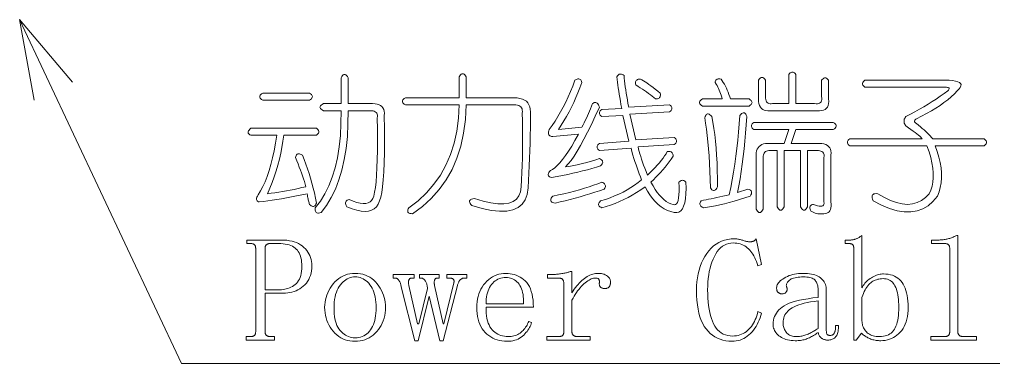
# Model space of a CAD drawing. Extents: x 1 to 297, y 1 to 210.
# Drawn here: x 249.1 to 272.9, y 124.94 to 133.34 of the extents above; entities that cross this region are included whole.
import ezdxf

# ---------------------------------------------------------------- set-up
doc = ezdxf.new("R2010")
doc.units = 0

msp = doc.modelspace()

# ---------------------------------------------------------------- linework, layer by layer
at = {"color": 7, "lineweight": 13}
for points in [[(249.096, 133.339), (253.052, 124.942), (292.952, 124.942)], [(250.388, 131.812), (249.096, 133.339), (249.451, 131.371)]]:
    msp.add_lwpolyline(points, dxfattribs=at)
for points in [[(256.952, 131.913), (256.97, 131.944), (256.987, 131.968), (257.004, 131.985), (257.021, 131.995), (257.038, 131.999), (257.055, 131.995), (257.072, 131.985), (257.09, 131.968), (257.107, 131.944), (257.124, 131.913), (257.124, 131.285), (257.724, 131.285), (257.783, 131.282), (257.836, 131.273), (257.882, 131.259), (257.92, 131.239), (257.952, 131.213), (257.978, 131.182), (257.996, 131.145), (258.007, 131.102), (258.012, 131.053), (258.01, 130.999), (258.014, 130.669), (258.014, 130.367), (258.011, 130.091), (258.005, 129.842), (257.995, 129.62), (257.982, 129.425), (257.966, 129.257), (257.946, 129.115), (257.922, 129.001), (257.895, 128.913), (257.862, 128.835), (257.818, 128.77), (257.763, 128.72), (257.699, 128.685), (257.624, 128.663), (257.539, 128.656), (257.443, 128.663), (257.338, 128.685), (257.222, 128.72), (257.095, 128.77), (257.08, 128.798), (257.07, 128.823), (257.064, 128.846), (257.063, 128.866), (257.067, 128.885), (257.075, 128.901), (257.087, 128.914), (257.104, 128.926), (257.126, 128.935), (257.152, 128.942), (257.251, 128.901), (257.341, 128.872), (257.422, 128.853), (257.495, 128.846), (257.56, 128.849), (257.615, 128.863), (257.662, 128.888), (257.701, 128.923), (257.731, 128.97), (257.752, 129.027), (257.774, 129.124), (257.792, 129.241), (257.808, 129.38), (257.821, 129.539), (257.831, 129.72), (257.838, 129.922), (257.842, 130.145), (257.844, 130.39), (257.842, 130.655), (257.838, 130.942), (257.842, 130.974), (257.84, 131.003), (257.835, 131.029), (257.824, 131.051), (257.81, 131.07), (257.79, 131.086), (257.766, 131.098), (257.738, 131.106), (257.704, 131.111), (257.667, 131.113), (257.124, 131.113), (257.122, 130.79), (257.107, 130.483), (257.077, 130.193), (257.032, 129.92), (256.974, 129.663), (256.901, 129.423), (256.814, 129.199), (256.712, 128.992), (256.597, 128.801), (256.467, 128.627), (256.434, 128.618), (256.406, 128.614), (256.382, 128.614), (256.362, 128.618), (256.345, 128.627), (256.333, 128.641), (256.325, 128.659), (256.32, 128.682), (256.32, 128.71), (256.324, 128.742), (256.448, 128.904), (256.559, 129.083), (256.656, 129.279), (256.74, 129.491), (256.81, 129.72), (256.866, 129.966), (256.908, 130.228), (256.936, 130.506), (256.951, 130.801), (256.952, 131.113), (256.524, 131.113), (256.493, 131.13), (256.469, 131.147), (256.452, 131.165), (256.442, 131.182), (256.438, 131.199), (256.442, 131.216), (256.452, 131.233), (256.469, 131.25), (256.493, 131.267), (256.524, 131.285), (256.952, 131.285)], [(260.01, 131.942), (260.01, 131.427), (261.181, 131.427), (261.257, 131.424), (261.325, 131.414), (261.385, 131.397), (261.437, 131.373), (261.481, 131.342), (261.517, 131.304), (261.545, 131.259), (261.565, 131.208), (261.577, 131.15), (261.581, 131.085), (261.58, 130.891), (261.579, 130.699), (261.576, 130.509), (261.572, 130.321), (261.567, 130.135), (261.56, 129.95), (261.553, 129.767), (261.544, 129.585), (261.535, 129.405), (261.524, 129.227), (261.5, 129.069), (261.451, 128.936), (261.376, 128.829), (261.277, 128.747), (261.152, 128.692), (261.003, 128.662), (260.828, 128.657), (260.628, 128.679), (260.403, 128.726), (260.152, 128.799), (260.127, 128.826), (260.109, 128.851), (260.098, 128.874), (260.093, 128.895), (260.095, 128.913), (260.104, 128.929), (260.12, 128.943), (260.143, 128.954), (260.173, 128.963), (260.21, 128.97), (260.422, 128.906), (260.612, 128.863), (260.78, 128.84), (260.927, 128.838), (261.052, 128.856), (261.156, 128.895), (261.238, 128.954), (261.298, 129.034), (261.336, 129.135), (261.352, 129.256), (261.363, 129.428), (261.372, 129.602), (261.379, 129.778), (261.384, 129.955), (261.388, 130.135), (261.39, 130.315), (261.39, 130.498), (261.389, 130.682), (261.386, 130.868), (261.381, 131.056), (261.384, 131.094), (261.382, 131.128), (261.375, 131.158), (261.363, 131.184), (261.345, 131.206), (261.323, 131.224), (261.295, 131.238), (261.262, 131.248), (261.224, 131.254), (261.181, 131.256), (260.01, 131.256), (259.991, 130.9), (259.948, 130.565), (259.879, 130.249), (259.786, 129.953), (259.667, 129.677), (259.523, 129.422), (259.354, 129.186), (259.159, 128.97), (258.94, 128.775), (258.695, 128.599), (258.664, 128.6), (258.637, 128.605), (258.616, 128.612), (258.599, 128.622), (258.588, 128.635), (258.582, 128.65), (258.581, 128.669), (258.586, 128.69), (258.595, 128.715), (258.61, 128.742), (258.838, 128.916), (259.043, 129.107), (259.224, 129.316), (259.382, 129.542), (259.517, 129.785), (259.628, 130.045), (259.716, 130.322), (259.78, 130.616), (259.821, 130.927), (259.838, 131.256), (258.524, 131.256), (258.498, 131.273), (258.478, 131.29), (258.464, 131.307), (258.455, 131.325), (258.452, 131.342), (258.455, 131.359), (258.464, 131.376), (258.478, 131.393), (258.498, 131.41), (258.524, 131.427), (259.838, 131.427), (259.838, 131.942), (259.855, 131.967), (259.872, 131.987), (259.89, 132.002), (259.907, 132.01), (259.924, 132.013), (259.941, 132.01), (259.958, 132.002), (259.975, 131.987), (259.992, 131.967)], [(262.667, 131.856), (262.694, 131.871), (262.719, 131.881), (262.742, 131.887), (262.763, 131.888), (262.781, 131.885), (262.797, 131.877), (262.811, 131.864), (262.822, 131.847), (262.831, 131.825), (262.838, 131.799), (262.791, 131.674), (262.742, 131.552), (262.691, 131.432), (262.637, 131.314), (262.581, 131.199), (262.523, 131.086), (262.462, 130.975), (262.399, 130.866), (262.334, 130.76), (262.267, 130.656), (262.838, 130.713), (262.866, 130.765), (262.894, 130.818), (262.921, 130.873), (262.948, 130.928), (262.974, 130.985), (262.999, 131.042), (263.024, 131.101), (263.048, 131.161), (263.072, 131.222), (263.095, 131.285), (263.118, 131.299), (263.139, 131.309), (263.159, 131.313), (263.178, 131.312), (263.195, 131.306), (263.212, 131.295), (263.227, 131.279), (263.242, 131.257), (263.255, 131.231), (263.267, 131.199), (263.166, 130.979), (263.069, 130.775), (262.976, 130.588), (262.887, 130.417), (262.802, 130.263), (262.722, 130.126), (262.645, 130.005), (262.572, 129.901), (262.503, 129.813), (262.438, 129.742), (262.518, 129.754), (262.599, 129.768), (262.681, 129.784), (262.763, 129.801), (262.845, 129.82), (262.928, 129.841), (263.012, 129.864), (263.096, 129.888), (263.181, 129.914), (263.267, 129.942), (263.293, 129.93), (263.314, 129.917), (263.329, 129.902), (263.34, 129.887), (263.345, 129.87), (263.346, 129.853), (263.341, 129.834), (263.331, 129.814), (263.316, 129.793), (263.295, 129.77), (263.191, 129.737), (263.083, 129.704), (262.971, 129.673), (262.856, 129.642), (262.738, 129.613), (262.616, 129.585), (262.491, 129.558), (262.363, 129.533), (262.231, 129.508), (262.095, 129.485), (262.069, 129.491), (262.048, 129.501), (262.033, 129.512), (262.022, 129.526), (262.017, 129.542), (262.016, 129.56), (262.021, 129.581), (262.031, 129.603), (262.046, 129.629), (262.067, 129.656), (262.12, 129.68), (262.176, 129.719), (262.236, 129.772), (262.3, 129.839), (262.367, 129.92), (262.437, 130.016), (262.511, 130.126), (262.588, 130.25), (262.668, 130.389), (262.752, 130.542), (262.124, 130.485), (262.097, 130.486), (262.075, 130.491), (262.056, 130.5), (262.042, 130.512), (262.031, 130.527), (262.024, 130.546), (262.022, 130.569), (262.023, 130.594), (262.029, 130.623), (262.038, 130.656), (262.111, 130.755), (262.182, 130.859), (262.251, 130.968), (262.317, 131.081), (262.381, 131.199), (262.443, 131.321), (262.502, 131.448), (262.559, 131.579), (262.614, 131.715)], [(263.867, 131.97), (263.873, 131.906), (263.88, 131.839), (263.889, 131.769), (263.899, 131.696), (263.91, 131.62), (263.922, 131.542), (263.935, 131.46), (263.949, 131.376), (263.964, 131.289), (263.981, 131.199), (264.981, 131.256), (265.002, 131.239), (265.018, 131.222), (265.029, 131.205), (265.036, 131.187), (265.038, 131.17), (265.036, 131.153), (265.029, 131.136), (265.018, 131.119), (265.002, 131.102), (264.981, 131.085), (264.01, 131.027), (264.152, 130.399), (265.095, 130.456), (265.116, 130.439), (265.132, 130.422), (265.143, 130.405), (265.15, 130.387), (265.152, 130.37), (265.15, 130.353), (265.143, 130.336), (265.132, 130.319), (265.116, 130.302), (265.095, 130.285), (264.21, 130.227), (264.222, 130.174), (264.237, 130.118), (264.254, 130.058), (264.274, 129.994), (264.295, 129.927), (264.319, 129.857), (264.346, 129.783), (264.374, 129.706), (264.405, 129.626), (264.438, 129.542), (264.505, 129.604), (264.567, 129.665), (264.626, 129.725), (264.68, 129.784), (264.731, 129.842), (264.778, 129.898), (264.82, 129.954), (264.859, 130.008), (264.893, 130.061), (264.924, 130.113), (264.951, 130.117), (264.975, 130.118), (264.997, 130.115), (265.015, 130.109), (265.031, 130.099), (265.044, 130.086), (265.054, 130.069), (265.061, 130.049), (265.065, 130.026), (265.067, 129.999), (265.02, 129.931), (264.972, 129.864), (264.922, 129.798), (264.87, 129.734), (264.817, 129.67), (264.762, 129.608), (264.705, 129.547), (264.646, 129.487), (264.586, 129.428), (264.524, 129.37), (264.576, 129.277), (264.628, 129.193), (264.681, 129.117), (264.734, 129.05), (264.788, 128.992), (264.843, 128.942), (264.898, 128.9), (264.954, 128.867), (265.01, 128.843), (265.067, 128.827), (265.099, 128.817), (265.127, 128.822), (265.152, 128.84), (265.172, 128.873), (265.188, 128.92), (265.2, 128.982), (265.209, 129.057), (265.213, 129.147), (265.213, 129.252), (265.21, 129.37), (265.227, 129.386), (265.244, 129.398), (265.261, 129.406), (265.278, 129.411), (265.295, 129.413), (265.312, 129.411), (265.33, 129.406), (265.347, 129.398), (265.364, 129.386), (265.381, 129.37), (265.383, 129.219), (265.379, 129.085), (265.367, 128.967), (265.349, 128.867), (265.324, 128.785), (265.292, 128.719), (265.253, 128.67), (265.207, 128.639), (265.155, 128.625), (265.095, 128.627), (265.011, 128.649), (264.93, 128.68), (264.851, 128.72), (264.775, 128.769), (264.702, 128.827), (264.632, 128.895), (264.565, 128.971), (264.501, 129.057), (264.44, 129.152), (264.381, 129.256), (264.278, 129.184), (264.174, 129.117), (264.07, 129.054), (263.965, 128.995), (263.86, 128.942), (263.754, 128.893), (263.647, 128.848), (263.54, 128.808), (263.432, 128.773), (263.324, 128.742), (263.298, 128.754), (263.277, 128.767), (263.261, 128.781), (263.251, 128.797), (263.245, 128.813), (263.245, 128.831), (263.25, 128.85), (263.26, 128.87), (263.275, 128.891), (263.295, 128.913), (263.413, 128.949), (263.527, 128.989), (263.637, 129.031), (263.743, 129.078), (263.845, 129.127), (263.943, 129.181), (264.037, 129.237), (264.127, 129.297), (264.213, 129.361), (264.295, 129.427), (264.267, 129.497), (264.239, 129.568), (264.212, 129.641), (264.186, 129.715), (264.16, 129.792), (264.134, 129.87), (264.109, 129.949), (264.085, 130.031), (264.061, 130.114), (264.038, 130.199), (263.267, 130.142), (263.246, 130.159), (263.23, 130.176), (263.219, 130.193), (263.212, 130.21), (263.21, 130.227), (263.212, 130.245), (263.219, 130.262), (263.23, 130.279), (263.246, 130.296), (263.267, 130.313), (263.981, 130.37), (263.838, 130.999), (263.324, 130.97), (263.303, 130.987), (263.287, 131.005), (263.276, 131.022), (263.269, 131.039), (263.267, 131.056), (263.269, 131.073), (263.276, 131.09), (263.287, 131.107), (263.303, 131.125), (263.324, 131.142), (263.81, 131.17), (263.793, 131.26), (263.778, 131.347), (263.763, 131.432), (263.75, 131.513), (263.738, 131.592), (263.727, 131.667), (263.718, 131.74), (263.709, 131.81), (263.702, 131.877), (263.695, 131.942), (263.707, 131.963), (263.72, 131.979), (263.735, 131.992), (263.75, 132.001), (263.767, 132.006), (263.784, 132.007), (263.803, 132.004), (263.823, 131.997), (263.844, 131.985)], [(264.267, 131.885), (264.302, 131.866), (264.341, 131.843), (264.382, 131.818), (264.427, 131.789), (264.474, 131.756), (264.524, 131.72), (264.577, 131.681), (264.632, 131.638), (264.691, 131.591), (264.752, 131.542), (264.756, 131.515), (264.757, 131.49), (264.754, 131.469), (264.748, 131.45), (264.738, 131.435), (264.725, 131.422), (264.708, 131.412), (264.688, 131.405), (264.665, 131.4), (264.638, 131.399), (264.597, 131.433), (264.555, 131.467), (264.51, 131.502), (264.464, 131.536), (264.417, 131.57), (264.367, 131.605), (264.316, 131.639), (264.263, 131.673), (264.209, 131.707), (264.152, 131.742), (264.148, 131.769), (264.148, 131.793), (264.151, 131.815), (264.157, 131.833), (264.167, 131.849), (264.18, 131.862), (264.196, 131.872), (264.216, 131.879), (264.24, 131.883)], [(266.238, 131.885), (266.266, 131.844), (266.293, 131.801), (266.319, 131.757), (266.343, 131.711), (266.367, 131.663), (266.389, 131.614), (266.41, 131.563), (266.43, 131.51), (266.449, 131.455), (266.467, 131.399), (266.924, 131.399), (266.95, 131.382), (266.97, 131.365), (266.984, 131.347), (266.992, 131.33), (266.995, 131.313), (266.992, 131.296), (266.984, 131.279), (266.97, 131.262), (266.95, 131.245), (266.924, 131.227), (265.781, 131.227), (265.755, 131.245), (265.735, 131.262), (265.721, 131.279), (265.712, 131.296), (265.71, 131.313), (265.712, 131.33), (265.721, 131.347), (265.735, 131.365), (265.755, 131.382), (265.781, 131.399), (266.267, 131.399), (266.255, 131.444), (266.242, 131.488), (266.227, 131.531), (266.212, 131.573), (266.195, 131.613), (266.178, 131.653), (266.159, 131.691), (266.139, 131.728), (266.118, 131.764), (266.095, 131.799), (266.097, 131.82), (266.101, 131.839), (266.108, 131.855), (266.118, 131.867), (266.131, 131.877), (266.147, 131.885), (266.165, 131.889), (266.187, 131.89), (266.211, 131.889)], [(267.152, 131.856), (267.17, 131.882), (267.187, 131.902), (267.204, 131.916), (267.221, 131.925), (267.238, 131.927), (267.255, 131.925), (267.272, 131.916), (267.29, 131.902), (267.307, 131.882), (267.324, 131.856), (267.324, 131.456), (267.326, 131.418), (267.331, 131.385), (267.339, 131.357), (267.351, 131.333), (267.367, 131.313), (267.386, 131.298), (267.408, 131.288), (267.434, 131.282), (267.463, 131.281), (267.495, 131.285), (267.895, 131.285), (267.895, 131.999), (267.912, 132.019), (267.93, 132.035), (267.947, 132.047), (267.964, 132.054), (267.981, 132.056), (267.998, 132.054), (268.015, 132.047), (268.032, 132.035), (268.05, 132.019), (268.067, 131.999), (268.067, 131.285), (268.524, 131.285), (268.562, 131.281), (268.595, 131.282), (268.623, 131.288), (268.647, 131.298), (268.667, 131.313), (268.682, 131.333), (268.692, 131.357), (268.698, 131.385), (268.699, 131.418), (268.695, 131.456), (268.695, 131.856), (268.712, 131.877), (268.73, 131.893), (268.747, 131.904), (268.764, 131.911), (268.781, 131.913), (268.798, 131.911), (268.815, 131.904), (268.832, 131.893), (268.85, 131.877), (268.867, 131.856), (268.867, 131.399), (268.869, 131.339), (268.864, 131.287), (268.853, 131.241), (268.835, 131.202), (268.81, 131.17), (268.778, 131.145), (268.739, 131.127), (268.693, 131.115), (268.64, 131.111), (268.581, 131.113), (267.438, 131.113), (267.384, 131.111), (267.335, 131.115), (267.292, 131.127), (267.255, 131.145), (267.224, 131.17), (267.198, 131.202), (267.178, 131.241), (267.164, 131.287), (267.155, 131.339), (267.152, 131.399)], [(269.752, 131.856), (271.81, 131.856), (271.894, 131.848), (271.964, 131.837), (272.02, 131.821), (272.061, 131.801), (272.088, 131.777), (272.101, 131.75), (272.1, 131.718), (272.084, 131.682), (272.054, 131.643), (272.01, 131.599), (271.938, 131.525), (271.86, 131.453), (271.776, 131.381), (271.685, 131.311), (271.588, 131.242), (271.485, 131.174), (271.376, 131.107), (271.26, 131.041), (271.138, 130.977), (271.01, 130.913), (270.994, 130.902), (270.982, 130.89), (270.974, 130.879), (270.968, 130.867), (270.967, 130.856), (270.968, 130.845), (270.974, 130.833), (270.982, 130.822), (270.994, 130.81), (271.01, 130.799), (271.06, 130.759), (271.108, 130.72), (271.154, 130.681), (271.197, 130.643), (271.238, 130.606), (271.277, 130.569), (271.314, 130.533), (271.348, 130.497), (271.38, 130.462), (271.41, 130.427), (272.667, 130.427), (272.687, 130.41), (272.703, 130.393), (272.715, 130.376), (272.722, 130.359), (272.724, 130.342), (272.722, 130.325), (272.715, 130.307), (272.703, 130.29), (272.687, 130.273), (272.667, 130.256), (271.467, 130.256), (271.519, 130.115), (271.56, 129.978), (271.592, 129.845), (271.613, 129.717), (271.624, 129.592), (271.624, 129.471), (271.615, 129.354), (271.595, 129.241), (271.564, 129.132), (271.524, 129.027), (271.416, 128.898), (271.296, 128.794), (271.166, 128.717), (271.026, 128.666), (270.874, 128.642), (270.711, 128.643), (270.538, 128.671), (270.354, 128.726), (270.158, 128.806), (269.952, 128.913), (269.938, 128.951), (269.93, 128.984), (269.927, 129.013), (269.93, 129.037), (269.938, 129.056), (269.952, 129.071), (269.972, 129.081), (269.998, 129.087), (270.03, 129.088), (270.067, 129.085), (270.228, 128.992), (270.382, 128.92), (270.528, 128.869), (270.666, 128.838), (270.795, 128.827), (270.917, 128.838), (271.031, 128.869), (271.136, 128.92), (271.234, 128.992), (271.324, 129.085), (271.364, 129.173), (271.395, 129.269), (271.415, 129.37), (271.424, 129.478), (271.424, 129.592), (271.413, 129.712), (271.392, 129.839), (271.36, 129.971), (271.319, 130.111), (271.267, 130.256), (269.381, 130.256), (269.36, 130.273), (269.344, 130.29), (269.333, 130.307), (269.326, 130.325), (269.324, 130.342), (269.326, 130.359), (269.333, 130.376), (269.344, 130.393), (269.36, 130.41), (269.381, 130.427), (271.152, 130.427), (271.138, 130.446), (271.118, 130.467), (271.092, 130.492), (271.061, 130.519), (271.024, 130.549), (270.981, 130.582), (270.932, 130.617), (270.878, 130.656), (270.818, 130.697), (270.752, 130.742), (270.737, 130.765), (270.725, 130.787), (270.716, 130.81), (270.711, 130.833), (270.71, 130.856), (270.711, 130.879), (270.716, 130.902), (270.725, 130.925), (270.737, 130.947), (270.752, 130.97), (270.866, 131.028), (270.976, 131.087), (271.085, 131.147), (271.191, 131.208), (271.295, 131.27), (271.397, 131.334), (271.496, 131.398), (271.594, 131.464), (271.688, 131.531), (271.781, 131.599), (271.796, 131.615), (271.806, 131.63), (271.812, 131.643), (271.813, 131.654), (271.81, 131.663), (271.802, 131.671), (271.789, 131.677), (271.772, 131.681), (271.75, 131.684), (271.724, 131.685), (269.752, 131.685), (269.732, 131.702), (269.716, 131.719), (269.704, 131.736), (269.698, 131.753), (269.695, 131.77), (269.698, 131.787), (269.704, 131.805), (269.716, 131.822), (269.732, 131.839)], [(255.038, 131.542), (256.181, 131.542), (256.207, 131.525), (256.227, 131.507), (256.241, 131.49), (256.25, 131.473), (256.252, 131.456), (256.25, 131.439), (256.241, 131.422), (256.227, 131.405), (256.207, 131.387), (256.181, 131.37), (255.038, 131.37), (255.012, 131.387), (254.992, 131.405), (254.978, 131.422), (254.97, 131.439), (254.967, 131.456), (254.97, 131.473), (254.978, 131.49), (254.992, 131.507), (255.012, 131.525)], [(265.752, 128.913), (265.811, 128.925), (265.871, 128.937), (265.934, 128.95), (265.999, 128.963), (266.067, 128.977), (266.136, 128.992), (266.208, 129.007), (266.283, 129.023), (266.359, 129.039), (266.438, 129.056), (266.477, 129.24), (266.512, 129.426), (266.545, 129.615), (266.575, 129.806), (266.602, 129.999), (266.627, 130.194), (266.648, 130.392), (266.667, 130.592), (266.682, 130.794), (266.695, 130.999), (266.718, 131.024), (266.739, 131.043), (266.759, 131.056), (266.778, 131.063), (266.795, 131.063), (266.812, 131.057), (266.827, 131.045), (266.842, 131.026), (266.855, 131.001), (266.867, 130.97), (266.854, 130.767), (266.839, 130.567), (266.822, 130.371), (266.803, 130.179), (266.781, 129.992), (266.757, 129.808), (266.731, 129.628), (266.702, 129.453), (266.671, 129.281), (266.638, 129.113), (266.895, 129.199), (266.922, 129.192), (266.943, 129.183), (266.96, 129.171), (266.973, 129.158), (266.981, 129.142), (266.984, 129.123), (266.983, 129.103), (266.978, 129.08), (266.967, 129.055), (266.952, 129.027), (266.818, 128.983), (266.687, 128.943), (266.562, 128.906), (266.44, 128.872), (266.324, 128.842), (266.212, 128.815), (266.104, 128.791), (266.002, 128.771), (265.903, 128.755), (265.81, 128.742), (265.783, 128.754), (265.762, 128.767), (265.744, 128.781), (265.732, 128.797), (265.724, 128.813), (265.72, 128.831), (265.722, 128.85), (265.727, 128.87), (265.738, 128.891)], [(265.838, 130.942), (265.85, 130.973), (265.863, 130.998), (265.878, 131.016), (265.893, 131.029), (265.91, 131.035), (265.927, 131.034), (265.946, 131.028), (265.966, 131.015), (265.987, 130.996), (266.01, 130.97), (266.037, 130.83), (266.061, 130.682), (266.082, 130.528), (266.101, 130.367), (266.117, 130.199), (266.13, 130.024), (266.14, 129.842), (266.147, 129.654), (266.151, 129.458), (266.152, 129.256), (266.135, 129.225), (266.118, 129.2), (266.101, 129.181), (266.084, 129.169), (266.067, 129.163), (266.05, 129.163), (266.032, 129.17), (266.015, 129.183), (265.998, 129.202), (265.981, 129.227), (265.974, 129.435), (265.966, 129.634), (265.956, 129.826), (265.944, 130.009), (265.931, 130.185), (265.916, 130.352), (265.899, 130.511), (265.88, 130.663), (265.86, 130.806)], [(254.752, 130.685), (256.352, 130.685), (256.373, 130.667), (256.389, 130.65), (256.4, 130.633), (256.407, 130.616), (256.41, 130.599), (256.407, 130.582), (256.4, 130.565), (256.389, 130.547), (256.373, 130.53), (256.352, 130.513), (255.552, 130.513), (255.533, 130.365), (255.509, 130.218), (255.48, 130.073), (255.447, 129.928), (255.41, 129.785), (255.367, 129.642), (255.32, 129.501), (255.269, 129.361), (255.213, 129.222), (255.152, 129.085), (255.244, 129.097), (255.336, 129.11), (255.429, 129.124), (255.523, 129.139), (255.617, 129.156), (255.711, 129.174), (255.806, 129.193), (255.902, 129.213), (255.998, 129.234), (256.095, 129.256), (256.077, 129.32), (256.058, 129.385), (256.036, 129.452), (256.013, 129.521), (255.988, 129.592), (255.962, 129.664), (255.933, 129.738), (255.903, 129.814), (255.872, 129.891), (255.838, 129.97), (255.845, 129.997), (255.854, 130.018), (255.866, 130.035), (255.879, 130.048), (255.895, 130.056), (255.914, 130.059), (255.934, 130.058), (255.957, 130.053), (255.982, 130.042), (256.01, 130.027), (256.054, 129.918), (256.096, 129.807), (256.136, 129.694), (256.174, 129.579), (256.21, 129.463), (256.243, 129.345), (256.274, 129.225), (256.302, 129.104), (256.328, 128.981), (256.352, 128.856), (256.34, 128.83), (256.327, 128.809), (256.313, 128.793), (256.298, 128.783), (256.281, 128.777), (256.263, 128.777), (256.244, 128.782), (256.224, 128.792), (256.203, 128.807), (256.181, 128.827), (256.175, 128.845), (256.17, 128.865), (256.164, 128.887), (256.158, 128.91), (256.152, 128.935), (256.147, 128.961), (256.141, 128.989), (256.135, 129.019), (256.13, 129.051), (256.124, 129.085), (255.994, 129.057), (255.867, 129.031), (255.742, 129.007), (255.621, 128.984), (255.502, 128.963), (255.387, 128.944), (255.274, 128.927), (255.164, 128.911), (255.057, 128.897), (254.952, 128.885), (254.932, 128.891), (254.915, 128.901), (254.902, 128.912), (254.893, 128.926), (254.888, 128.942), (254.887, 128.96), (254.89, 128.981), (254.898, 129.003), (254.909, 129.029), (254.924, 129.056), (254.985, 129.153), (255.043, 129.261), (255.097, 129.379), (255.148, 129.509), (255.195, 129.649), (255.239, 129.8), (255.28, 129.962), (255.317, 130.135), (255.351, 130.319), (255.381, 130.513), (254.752, 130.513), (254.727, 130.525), (254.707, 130.538), (254.692, 130.553), (254.684, 130.568), (254.681, 130.585), (254.684, 130.602), (254.692, 130.621), (254.707, 130.641), (254.727, 130.662)], [(267.095, 130.027), (267.098, 130.082), (267.107, 130.13), (267.121, 130.173), (267.141, 130.21), (267.167, 130.242), (267.198, 130.267), (267.235, 130.287), (267.278, 130.302), (267.327, 130.31), (267.381, 130.313), (267.781, 130.313), (267.895, 130.656), (267.038, 130.656), (267.018, 130.673), (267.002, 130.69), (266.99, 130.707), (266.983, 130.725), (266.981, 130.742), (266.983, 130.759), (266.99, 130.776), (267.002, 130.793), (267.018, 130.81), (267.038, 130.827), (268.981, 130.827), (269.007, 130.81), (269.027, 130.793), (269.041, 130.776), (269.05, 130.759), (269.052, 130.742), (269.05, 130.725), (269.041, 130.707), (269.027, 130.69), (269.007, 130.673), (268.981, 130.656), (268.067, 130.656), (267.952, 130.313), (268.638, 130.313), (268.698, 130.31), (268.75, 130.302), (268.796, 130.287), (268.835, 130.267), (268.867, 130.242), (268.892, 130.21), (268.91, 130.173), (268.922, 130.13), (268.926, 130.082), (268.924, 130.027), (268.924, 128.885), (268.927, 128.83), (268.926, 128.782), (268.92, 128.739), (268.91, 128.702), (268.895, 128.67), (268.876, 128.645), (268.852, 128.625), (268.823, 128.61), (268.79, 128.602), (268.752, 128.599), (268.724, 128.594), (268.694, 128.592), (268.664, 128.592), (268.634, 128.594), (268.602, 128.599), (268.571, 128.606), (268.538, 128.615), (268.506, 128.626), (268.472, 128.64), (268.438, 128.656), (268.423, 128.683), (268.413, 128.709), (268.407, 128.731), (268.406, 128.752), (268.41, 128.77), (268.418, 128.786), (268.43, 128.8), (268.447, 128.811), (268.469, 128.821), (268.495, 128.827), (268.549, 128.807), (268.597, 128.793), (268.638, 128.785), (268.674, 128.782), (268.702, 128.785), (268.725, 128.793), (268.741, 128.807), (268.751, 128.827), (268.755, 128.853), (268.752, 128.885), (268.752, 129.97), (268.756, 130.003), (268.755, 130.032), (268.749, 130.058), (268.739, 130.08), (268.724, 130.099), (268.704, 130.114), (268.68, 130.126), (268.652, 130.135), (268.619, 130.14), (268.581, 130.142), (268.352, 130.142), (268.352, 128.77), (268.335, 128.739), (268.318, 128.715), (268.301, 128.698), (268.284, 128.688), (268.267, 128.685), (268.25, 128.688), (268.232, 128.698), (268.215, 128.715), (268.198, 128.739), (268.181, 128.77), (268.181, 130.142), (267.781, 130.142), (267.781, 128.77), (267.764, 128.739), (267.747, 128.715), (267.73, 128.698), (267.712, 128.688), (267.695, 128.685), (267.678, 128.688), (267.661, 128.698), (267.644, 128.715), (267.627, 128.739), (267.61, 128.77), (267.61, 130.142), (267.438, 130.142), (267.406, 130.14), (267.376, 130.135), (267.351, 130.126), (267.328, 130.114), (267.31, 130.099), (267.294, 130.08), (267.282, 130.058), (267.274, 130.032), (267.268, 130.003), (267.267, 129.97), (267.267, 128.713), (267.25, 128.682), (267.232, 128.658), (267.215, 128.641), (267.198, 128.631), (267.181, 128.627), (267.164, 128.631), (267.147, 128.641), (267.13, 128.658), (267.112, 128.682), (267.095, 128.713)], [(263.324, 129.37), (263.35, 129.358), (263.372, 129.345), (263.389, 129.331), (263.402, 129.315), (263.41, 129.299), (263.413, 129.281), (263.412, 129.262), (263.406, 129.242), (263.396, 129.221), (263.381, 129.199), (263.266, 129.159), (263.15, 129.121), (263.033, 129.084), (262.915, 129.048), (262.795, 129.013), (262.675, 128.979), (262.553, 128.947), (262.43, 128.915), (262.306, 128.885), (262.181, 128.856), (262.15, 128.863), (262.124, 128.872), (262.104, 128.883), (262.09, 128.897), (262.081, 128.913), (262.078, 128.931), (262.081, 128.952), (262.09, 128.975), (262.104, 129), (262.124, 129.027), (262.264, 129.057), (262.4, 129.087), (262.532, 129.118), (262.659, 129.151), (262.781, 129.185), (262.899, 129.219), (263.012, 129.255), (263.12, 129.293), (263.224, 129.331)], [(269.681, 126.785), (269.696, 126.815), (269.713, 126.845), (269.732, 126.873), (269.752, 126.9), (269.774, 126.926), (269.798, 126.95), (269.823, 126.973), (269.85, 126.995), (269.879, 127.015), (269.91, 127.035), (269.941, 127.052), (269.972, 127.068), (270.003, 127.082), (270.033, 127.094), (270.063, 127.104), (270.093, 127.113), (270.123, 127.119), (270.152, 127.124), (270.181, 127.127), (270.21, 127.127), (270.268, 127.125), (270.324, 127.119), (270.376, 127.109), (270.426, 127.094), (270.472, 127.076), (270.516, 127.053), (270.556, 127.026), (270.594, 126.995), (270.628, 126.96), (270.66, 126.92), (270.688, 126.877), (270.714, 126.83), (270.736, 126.779), (270.756, 126.724), (270.772, 126.665), (270.786, 126.602), (270.796, 126.536), (270.804, 126.465), (270.808, 126.391), (270.81, 126.313), (270.808, 126.235), (270.802, 126.161), (270.792, 126.091), (270.779, 126.024), (270.761, 125.961), (270.74, 125.903), (270.715, 125.848), (270.686, 125.797), (270.653, 125.749), (270.617, 125.706), (270.577, 125.667), (270.536, 125.631), (270.493, 125.6), (270.448, 125.573), (270.401, 125.551), (270.352, 125.532), (270.301, 125.518), (270.249, 125.507), (270.194, 125.501), (270.138, 125.499), (270.11, 125.499), (270.082, 125.501), (270.054, 125.503), (270.027, 125.507), (270.001, 125.511), (269.974, 125.517), (269.949, 125.523), (269.923, 125.531), (269.898, 125.539), (269.874, 125.549), (269.85, 125.559), (269.827, 125.57), (269.804, 125.582), (269.782, 125.595), (269.761, 125.608), (269.741, 125.622), (269.721, 125.636), (269.702, 125.652), (269.684, 125.668), (269.667, 125.685), (269.538, 125.513), (269.481, 125.513), (269.481, 127.756), (269.481, 127.767), (269.48, 127.778), (269.478, 127.788), (269.476, 127.797), (269.474, 127.806), (269.471, 127.814), (269.467, 127.822), (269.463, 127.829), (269.458, 127.836), (269.452, 127.842), (269.446, 127.847), (269.439, 127.852), (269.431, 127.856), (269.423, 127.86), (269.413, 127.863), (269.403, 127.866), (269.391, 127.868), (269.379, 127.869), (269.366, 127.87), (269.352, 127.87), (269.267, 127.87), (269.267, 127.956), (269.395, 127.956), (269.41, 127.956), (269.424, 127.957), (269.438, 127.959), (269.452, 127.961), (269.467, 127.963), (269.481, 127.966), (269.495, 127.97), (269.51, 127.974), (269.524, 127.979), (269.538, 127.985), (269.552, 127.991), (269.567, 127.997), (269.581, 128.004), (269.595, 128.012), (269.61, 128.02), (269.624, 128.029), (269.638, 128.039), (269.652, 128.049), (269.667, 128.059), (269.681, 128.07)], [(271.538, 127.956), (271.564, 127.956), (271.589, 127.957), (271.614, 127.959), (271.639, 127.961), (271.663, 127.963), (271.687, 127.966), (271.711, 127.97), (271.735, 127.974), (271.758, 127.979), (271.781, 127.985), (271.804, 127.991), (271.826, 127.997), (271.848, 128.004), (271.87, 128.012), (271.892, 128.02), (271.913, 128.029), (271.934, 128.039), (271.955, 128.049), (271.975, 128.059), (271.995, 128.07), (272.024, 128.07), (272.024, 125.713), (272.024, 125.702), (272.025, 125.691), (272.027, 125.681), (272.03, 125.672), (272.033, 125.663), (272.037, 125.655), (272.041, 125.647), (272.047, 125.64), (272.053, 125.633), (272.06, 125.627), (272.067, 125.622), (272.075, 125.617), (272.083, 125.613), (272.092, 125.609), (272.101, 125.606), (272.11, 125.603), (272.12, 125.601), (272.13, 125.6), (272.141, 125.599), (272.152, 125.599), (272.481, 125.599), (272.481, 125.513), (271.367, 125.513), (271.367, 125.599), (271.695, 125.599), (271.709, 125.599), (271.722, 125.6), (271.734, 125.601), (271.746, 125.603), (271.756, 125.606), (271.766, 125.609), (271.774, 125.613), (271.782, 125.617), (271.789, 125.622), (271.795, 125.627), (271.801, 125.633), (271.806, 125.64), (271.81, 125.647), (271.814, 125.655), (271.817, 125.663), (271.819, 125.672), (271.821, 125.681), (271.823, 125.691), (271.824, 125.702), (271.824, 125.713), (271.824, 127.756), (271.824, 127.767), (271.823, 127.778), (271.821, 127.788), (271.819, 127.797), (271.817, 127.806), (271.814, 127.814), (271.81, 127.822), (271.806, 127.829), (271.801, 127.836), (271.795, 127.842), (271.789, 127.847), (271.782, 127.852), (271.774, 127.856), (271.766, 127.86), (271.756, 127.863), (271.746, 127.866), (271.734, 127.868), (271.722, 127.869), (271.709, 127.87), (271.695, 127.87), (271.381, 127.87), (271.381, 127.956)], [(255.095, 126.656), (255.095, 125.713), (255.096, 125.702), (255.097, 125.691), (255.098, 125.681), (255.101, 125.672), (255.104, 125.663), (255.108, 125.655), (255.113, 125.647), (255.118, 125.64), (255.124, 125.633), (255.131, 125.627), (255.138, 125.622), (255.146, 125.617), (255.154, 125.613), (255.163, 125.609), (255.172, 125.606), (255.182, 125.603), (255.191, 125.601), (255.202, 125.6), (255.213, 125.599), (255.224, 125.599), (255.324, 125.599), (255.324, 125.513), (254.638, 125.513), (254.638, 125.599), (254.738, 125.599), (254.752, 125.599), (254.765, 125.6), (254.777, 125.601), (254.788, 125.603), (254.799, 125.606), (254.808, 125.609), (254.817, 125.613), (254.825, 125.617), (254.832, 125.622), (254.838, 125.627), (254.844, 125.633), (254.848, 125.64), (254.853, 125.647), (254.856, 125.655), (254.86, 125.663), (254.862, 125.672), (254.864, 125.681), (254.866, 125.691), (254.866, 125.702), (254.867, 125.713), (254.867, 127.756), (254.866, 127.767), (254.866, 127.778), (254.864, 127.788), (254.862, 127.797), (254.86, 127.806), (254.856, 127.814), (254.853, 127.822), (254.848, 127.829), (254.844, 127.836), (254.838, 127.842), (254.832, 127.847), (254.825, 127.852), (254.817, 127.856), (254.808, 127.86), (254.799, 127.863), (254.788, 127.866), (254.777, 127.868), (254.765, 127.869), (254.752, 127.87), (254.738, 127.87), (254.652, 127.87), (254.652, 127.956), (255.495, 127.956), (255.565, 127.954), (255.632, 127.949), (255.695, 127.94), (255.755, 127.927), (255.811, 127.911), (255.865, 127.892), (255.915, 127.869), (255.962, 127.842), (256.005, 127.811), (256.045, 127.777), (256.082, 127.741), (256.115, 127.702), (256.144, 127.662), (256.169, 127.62), (256.19, 127.576), (256.207, 127.53), (256.221, 127.482), (256.23, 127.432), (256.236, 127.381), (256.238, 127.327), (256.236, 127.263), (256.23, 127.202), (256.22, 127.144), (256.205, 127.09), (256.186, 127.038), (256.164, 126.99), (256.137, 126.944), (256.106, 126.902), (256.07, 126.863), (256.031, 126.827), (255.989, 126.795), (255.945, 126.766), (255.9, 126.74), (255.853, 126.718), (255.804, 126.699), (255.754, 126.683), (255.702, 126.671), (255.649, 126.663), (255.594, 126.658), (255.538, 126.656)], [(255.452, 126.742), (255.495, 126.743), (255.536, 126.747), (255.577, 126.753), (255.616, 126.762), (255.654, 126.774), (255.692, 126.788), (255.728, 126.805), (255.763, 126.824), (255.798, 126.846), (255.831, 126.87), (255.862, 126.898), (255.89, 126.929), (255.915, 126.964), (255.936, 127.003), (255.954, 127.045), (255.969, 127.091), (255.98, 127.141), (255.989, 127.195), (255.994, 127.252), (255.995, 127.313), (255.994, 127.369), (255.99, 127.421), (255.983, 127.471), (255.974, 127.518), (255.961, 127.561), (255.946, 127.602), (255.929, 127.64), (255.908, 127.674), (255.885, 127.706), (255.86, 127.735), (255.831, 127.76), (255.799, 127.783), (255.763, 127.804), (255.725, 127.821), (255.683, 127.836), (255.638, 127.849), (255.589, 127.858), (255.537, 127.865), (255.482, 127.869), (255.424, 127.87), (255.224, 127.87), (255.213, 127.87), (255.202, 127.869), (255.191, 127.868), (255.182, 127.866), (255.172, 127.863), (255.163, 127.86), (255.154, 127.856), (255.146, 127.852), (255.138, 127.847), (255.131, 127.842), (255.124, 127.836), (255.118, 127.829), (255.113, 127.822), (255.108, 127.814), (255.104, 127.806), (255.101, 127.797), (255.098, 127.788), (255.097, 127.778), (255.096, 127.767), (255.095, 127.756), (255.095, 126.742)], [(266.51, 125.485), (266.431, 125.488), (266.356, 125.497), (266.284, 125.512), (266.216, 125.533), (266.151, 125.56), (266.089, 125.593), (266.03, 125.632), (265.975, 125.677), (265.923, 125.728), (265.874, 125.785), (265.829, 125.848), (265.789, 125.918), (265.754, 125.995), (265.723, 126.079), (265.697, 126.17), (265.676, 126.268), (265.659, 126.373), (265.648, 126.484), (265.641, 126.602), (265.638, 126.727), (265.641, 126.834), (265.648, 126.937), (265.661, 127.036), (265.678, 127.132), (265.701, 127.224), (265.728, 127.312), (265.761, 127.396), (265.798, 127.477), (265.841, 127.554), (265.888, 127.627), (265.94, 127.695), (265.995, 127.756), (266.054, 127.81), (266.117, 127.856), (266.183, 127.895), (266.252, 127.927), (266.326, 127.952), (266.402, 127.97), (266.483, 127.981), (266.567, 127.985), (266.587, 127.984), (266.607, 127.983), (266.627, 127.981), (266.647, 127.979), (266.667, 127.976), (266.687, 127.972), (266.707, 127.967), (266.727, 127.962), (266.747, 127.956), (266.767, 127.949), (266.786, 127.942), (266.806, 127.936), (266.824, 127.931), (266.842, 127.926), (266.86, 127.922), (266.876, 127.919), (266.893, 127.916), (266.908, 127.915), (266.924, 127.914), (266.938, 127.913), (266.949, 127.913), (266.96, 127.914), (266.97, 127.914), (266.98, 127.915), (266.99, 127.917), (266.999, 127.918), (267.008, 127.92), (267.016, 127.922), (267.024, 127.925), (267.031, 127.927), (267.038, 127.931), (267.045, 127.934), (267.052, 127.939), (267.058, 127.943), (267.065, 127.949), (267.071, 127.955), (267.078, 127.961), (267.084, 127.969), (267.09, 127.976), (267.095, 127.985), (267.224, 127.356), (267.138, 127.327), (267.12, 127.38), (267.102, 127.431), (267.082, 127.479), (267.06, 127.524), (267.038, 127.567), (267.015, 127.607), (266.99, 127.644), (266.964, 127.679), (266.938, 127.712), (266.91, 127.742), (266.88, 127.769), (266.849, 127.793), (266.816, 127.815), (266.782, 127.833), (266.745, 127.849), (266.707, 127.862), (266.668, 127.872), (266.626, 127.879), (266.583, 127.883), (266.538, 127.885), (266.479, 127.881), (266.424, 127.871), (266.37, 127.855), (266.32, 127.832), (266.272, 127.802), (266.227, 127.766), (266.185, 127.724), (266.145, 127.674), (266.108, 127.618), (266.074, 127.556), (266.043, 127.489), (266.015, 127.418), (265.99, 127.345), (265.969, 127.268), (265.951, 127.188), (265.936, 127.105), (265.924, 127.019), (265.916, 126.93), (265.911, 126.837), (265.91, 126.742), (265.911, 126.638), (265.915, 126.539), (265.922, 126.445), (265.932, 126.355), (265.945, 126.27), (265.961, 126.19), (265.98, 126.114), (266.001, 126.042), (266.025, 125.975), (266.052, 125.913), (266.083, 125.856), (266.117, 125.805), (266.155, 125.76), (266.196, 125.721), (266.242, 125.688), (266.291, 125.661), (266.343, 125.64), (266.4, 125.625), (266.46, 125.616), (266.524, 125.613), (266.569, 125.615), (266.613, 125.62), (266.655, 125.628), (266.696, 125.639), (266.736, 125.654), (266.775, 125.672), (266.812, 125.694), (266.848, 125.718), (266.883, 125.746), (266.917, 125.777), (266.948, 125.811), (266.978, 125.847), (267.006, 125.886), (267.031, 125.926), (267.054, 125.969), (267.075, 126.013), (267.094, 126.06), (267.111, 126.109), (267.126, 126.16), (267.138, 126.213), (267.224, 126.17), (267.208, 126.111), (267.19, 126.055), (267.17, 126), (267.147, 125.947), (267.122, 125.897), (267.094, 125.849), (267.064, 125.803), (267.032, 125.759), (266.997, 125.717), (266.96, 125.677), (266.92, 125.641), (266.88, 125.608), (266.838, 125.579), (266.795, 125.554), (266.751, 125.533), (266.705, 125.515), (266.658, 125.502), (266.61, 125.492), (266.56, 125.487)], [(258.038, 126.313), (258.036, 126.243), (258.03, 126.175), (258.019, 126.11), (258.004, 126.047), (257.985, 125.986), (257.961, 125.928), (257.933, 125.873), (257.901, 125.819), (257.865, 125.769), (257.824, 125.72), (257.78, 125.676), (257.734, 125.635), (257.686, 125.6), (257.636, 125.569), (257.585, 125.544), (257.531, 125.522), (257.475, 125.506), (257.417, 125.494), (257.357, 125.487), (257.295, 125.485), (257.231, 125.487), (257.169, 125.494), (257.109, 125.506), (257.052, 125.523), (256.997, 125.545), (256.945, 125.572), (256.895, 125.604), (256.847, 125.64), (256.802, 125.681), (256.76, 125.727), (256.72, 125.777), (256.685, 125.829), (256.654, 125.882), (256.627, 125.938), (256.604, 125.995), (256.586, 126.055), (256.571, 126.116), (256.561, 126.18), (256.555, 126.246), (256.552, 126.313), (256.555, 126.375), (256.561, 126.437), (256.571, 126.497), (256.586, 126.555), (256.604, 126.613), (256.627, 126.67), (256.654, 126.725), (256.685, 126.779), (256.72, 126.833), (256.76, 126.885), (256.802, 126.933), (256.847, 126.977), (256.895, 127.016), (256.945, 127.049), (256.997, 127.077), (257.052, 127.101), (257.109, 127.119), (257.169, 127.131), (257.231, 127.139), (257.295, 127.142), (257.362, 127.139), (257.427, 127.131), (257.488, 127.119), (257.547, 127.101), (257.602, 127.077), (257.655, 127.049), (257.705, 127.016), (257.752, 126.977), (257.797, 126.933), (257.838, 126.885), (257.876, 126.833), (257.91, 126.779), (257.94, 126.725), (257.966, 126.67), (257.988, 126.613), (258.006, 126.555), (258.02, 126.497), (258.03, 126.437), (258.036, 126.375)], [(259.538, 127.113), (260.024, 127.113), (260.024, 127.027), (259.967, 127.027), (259.955, 127.027), (259.944, 127.026), (259.934, 127.024), (259.923, 127.021), (259.913, 127.017), (259.903, 127.012), (259.894, 127.006), (259.884, 127), (259.875, 126.993), (259.867, 126.985), (259.858, 126.975), (259.85, 126.965), (259.842, 126.954), (259.835, 126.941), (259.827, 126.927), (259.82, 126.913), (259.814, 126.897), (259.807, 126.879), (259.801, 126.861), (259.795, 126.842), (259.452, 125.499), (259.367, 125.499), (259.11, 126.585), (258.838, 125.499), (258.752, 125.499), (258.424, 126.813), (258.421, 126.833), (258.417, 126.851), (258.413, 126.869), (258.408, 126.886), (258.402, 126.902), (258.396, 126.918), (258.39, 126.932), (258.383, 126.946), (258.375, 126.958), (258.367, 126.97), (258.358, 126.981), (258.35, 126.991), (258.341, 126.999), (258.332, 127.007), (258.324, 127.013), (258.315, 127.018), (258.307, 127.022), (258.298, 127.025), (258.29, 127.027), (258.281, 127.027), (258.224, 127.027), (258.224, 127.113), (258.738, 127.113), (258.738, 127.027), (258.681, 127.027), (258.67, 127.027), (258.66, 127.025), (258.651, 127.023), (258.642, 127.019), (258.635, 127.015), (258.628, 127.009), (258.622, 127.003), (258.617, 126.995), (258.613, 126.987), (258.61, 126.977), (258.607, 126.967), (258.605, 126.956), (258.604, 126.944), (258.603, 126.932), (258.602, 126.919), (258.603, 126.905), (258.604, 126.89), (258.605, 126.875), (258.607, 126.859), (258.61, 126.842), (258.824, 125.913), (258.852, 125.913), (259.067, 126.77), (259.064, 126.795), (259.06, 126.819), (259.056, 126.842), (259.051, 126.863), (259.045, 126.883), (259.039, 126.901), (259.033, 126.919), (259.026, 126.935), (259.018, 126.95), (259.01, 126.963), (259.001, 126.975), (258.992, 126.986), (258.983, 126.996), (258.973, 127.004), (258.963, 127.011), (258.953, 127.017), (258.943, 127.022), (258.932, 127.025), (258.921, 127.027), (258.91, 127.027), (258.867, 127.027), (258.867, 127.113), (259.352, 127.113), (259.352, 127.027), (259.31, 127.027), (259.299, 127.027), (259.288, 127.025), (259.279, 127.023), (259.271, 127.019), (259.263, 127.015), (259.256, 127.009), (259.251, 127.003), (259.246, 126.995), (259.241, 126.987), (259.238, 126.977), (259.236, 126.967), (259.234, 126.956), (259.232, 126.944), (259.231, 126.932), (259.231, 126.919), (259.231, 126.905), (259.232, 126.89), (259.234, 126.875), (259.236, 126.859), (259.238, 126.842), (259.452, 125.913), (259.467, 125.913), (259.71, 126.913), (259.712, 126.924), (259.714, 126.935), (259.714, 126.945), (259.714, 126.954), (259.713, 126.963), (259.711, 126.971), (259.709, 126.979), (259.705, 126.986), (259.701, 126.993), (259.695, 126.999), (259.689, 127.004), (259.683, 127.009), (259.676, 127.013), (259.668, 127.017), (259.66, 127.02), (259.651, 127.023), (259.641, 127.025), (259.631, 127.026), (259.621, 127.027), (259.61, 127.027), (259.538, 127.027)], [(260.495, 126.313), (260.497, 126.238), (260.501, 126.168), (260.509, 126.102), (260.519, 126.04), (260.533, 125.983), (260.549, 125.93), (260.569, 125.882), (260.591, 125.838), (260.617, 125.798), (260.645, 125.763), (260.676, 125.732), (260.709, 125.704), (260.744, 125.679), (260.78, 125.658), (260.819, 125.64), (260.859, 125.625), (260.901, 125.614), (260.945, 125.605), (260.991, 125.601), (261.038, 125.599), (261.075, 125.6), (261.11, 125.603), (261.144, 125.609), (261.178, 125.616), (261.21, 125.626), (261.24, 125.637), (261.27, 125.651), (261.299, 125.667), (261.326, 125.686), (261.352, 125.706), (261.377, 125.728), (261.401, 125.751), (261.423, 125.775), (261.444, 125.8), (261.463, 125.826), (261.481, 125.853), (261.497, 125.881), (261.512, 125.909), (261.526, 125.939), (261.538, 125.97), (261.61, 125.942), (261.6, 125.91), (261.588, 125.879), (261.574, 125.848), (261.558, 125.817), (261.54, 125.786), (261.52, 125.756), (261.497, 125.725), (261.472, 125.695), (261.446, 125.665), (261.417, 125.635), (261.386, 125.606), (261.352, 125.581), (261.317, 125.558), (261.28, 125.539), (261.24, 125.522), (261.198, 125.509), (261.154, 125.498), (261.108, 125.491), (261.06, 125.486), (261.01, 125.485), (260.945, 125.487), (260.883, 125.493), (260.823, 125.504), (260.766, 125.519), (260.711, 125.538), (260.659, 125.562), (260.609, 125.59), (260.562, 125.622), (260.517, 125.658), (260.474, 125.699), (260.435, 125.744), (260.399, 125.792), (260.368, 125.844), (260.341, 125.9), (260.319, 125.96), (260.3, 126.023), (260.285, 126.09), (260.275, 126.161), (260.269, 126.235), (260.267, 126.313), (260.269, 126.383), (260.275, 126.451), (260.285, 126.517), (260.3, 126.579), (260.319, 126.64), (260.341, 126.698), (260.368, 126.754), (260.399, 126.807), (260.435, 126.858), (260.474, 126.906), (260.516, 126.951), (260.56, 126.991), (260.607, 127.026), (260.654, 127.057), (260.704, 127.083), (260.756, 127.104), (260.809, 127.121), (260.865, 127.132), (260.922, 127.139), (260.981, 127.142), (261.035, 127.14), (261.087, 127.134), (261.137, 127.125), (261.187, 127.112), (261.235, 127.095), (261.281, 127.075), (261.326, 127.051), (261.37, 127.023), (261.412, 126.991), (261.452, 126.956), (261.49, 126.916), (261.524, 126.871), (261.554, 126.82), (261.58, 126.764), (261.602, 126.702), (261.62, 126.635), (261.634, 126.563), (261.644, 126.485), (261.65, 126.402), (261.652, 126.313)], [(262.595, 126.67), (262.624, 126.715), (262.653, 126.757), (262.683, 126.798), (262.713, 126.836), (262.743, 126.872), (262.774, 126.906), (262.806, 126.938), (262.838, 126.967), (262.87, 126.995), (262.902, 127.02), (262.935, 127.043), (262.968, 127.064), (263.002, 127.082), (263.035, 127.098), (263.069, 127.111), (263.102, 127.122), (263.136, 127.131), (263.17, 127.137), (263.204, 127.141), (263.238, 127.142), (263.266, 127.141), (263.293, 127.139), (263.318, 127.136), (263.342, 127.131), (263.365, 127.126), (263.386, 127.119), (263.407, 127.11), (263.426, 127.101), (263.443, 127.09), (263.46, 127.077), (263.474, 127.064), (263.488, 127.051), (263.5, 127.037), (263.51, 127.023), (263.518, 127.008), (263.526, 126.993), (263.531, 126.977), (263.535, 126.961), (263.537, 126.944), (263.538, 126.927), (263.538, 126.913), (263.537, 126.9), (263.535, 126.887), (263.532, 126.875), (263.529, 126.863), (263.525, 126.852), (263.521, 126.841), (263.515, 126.831), (263.509, 126.822), (263.502, 126.813), (263.495, 126.805), (263.487, 126.798), (263.478, 126.791), (263.468, 126.786), (263.458, 126.781), (263.447, 126.777), (263.435, 126.774), (263.422, 126.772), (263.409, 126.771), (263.395, 126.77), (263.381, 126.771), (263.368, 126.772), (263.356, 126.774), (263.344, 126.777), (263.333, 126.781), (263.322, 126.786), (263.313, 126.791), (263.304, 126.798), (263.296, 126.805), (263.288, 126.813), (263.281, 126.822), (263.276, 126.831), (263.271, 126.841), (263.268, 126.852), (263.265, 126.863), (263.263, 126.875), (263.263, 126.887), (263.263, 126.9), (263.264, 126.913), (263.267, 126.927), (263.267, 126.936), (263.266, 126.944), (263.265, 126.952), (263.264, 126.959), (263.263, 126.967), (263.262, 126.974), (263.26, 126.98), (263.258, 126.987), (263.255, 126.993), (263.252, 126.999), (263.249, 127.004), (263.244, 127.009), (263.239, 127.013), (263.232, 127.017), (263.224, 127.02), (263.215, 127.023), (263.204, 127.025), (263.193, 127.026), (263.18, 127.027), (263.167, 127.027), (263.143, 127.026), (263.119, 127.022), (263.094, 127.015), (263.067, 127.005), (263.04, 126.992), (263.012, 126.976), (262.982, 126.957), (262.952, 126.936), (262.921, 126.912), (262.888, 126.885), (262.856, 126.855), (262.824, 126.823), (262.793, 126.789), (262.762, 126.752), (262.733, 126.713), (262.704, 126.672), (262.676, 126.629), (262.648, 126.583), (262.621, 126.535), (262.595, 126.485), (262.595, 125.713), (262.596, 125.702), (262.597, 125.691), (262.599, 125.681), (262.601, 125.672), (262.604, 125.663), (262.608, 125.655), (262.613, 125.647), (262.618, 125.64), (262.624, 125.633), (262.631, 125.627), (262.638, 125.622), (262.646, 125.617), (262.654, 125.613), (262.663, 125.609), (262.672, 125.606), (262.682, 125.603), (262.691, 125.601), (262.702, 125.6), (262.713, 125.599), (262.724, 125.599), (263.038, 125.599), (263.038, 125.513), (261.981, 125.513), (261.981, 125.599), (262.267, 125.599), (262.281, 125.599), (262.294, 125.6), (262.306, 125.601), (262.317, 125.603), (262.327, 125.606), (262.337, 125.609), (262.346, 125.613), (262.354, 125.617), (262.361, 125.622), (262.367, 125.627), (262.372, 125.633), (262.377, 125.64), (262.381, 125.647), (262.385, 125.655), (262.388, 125.663), (262.391, 125.672), (262.393, 125.681), (262.394, 125.691), (262.395, 125.702), (262.395, 125.713), (262.395, 126.899), (262.395, 126.91), (262.394, 126.921), (262.393, 126.931), (262.391, 126.941), (262.388, 126.951), (262.385, 126.96), (262.381, 126.968), (262.377, 126.977), (262.372, 126.984), (262.367, 126.992), (262.361, 126.999), (262.354, 127.005), (262.346, 127.01), (262.337, 127.015), (262.327, 127.019), (262.317, 127.022), (262.306, 127.024), (262.294, 127.026), (262.281, 127.027), (262.267, 127.027), (261.995, 127.027), (261.995, 127.113), (262.11, 127.113), (262.13, 127.113), (262.151, 127.114), (262.173, 127.115), (262.195, 127.117), (262.219, 127.119), (262.242, 127.121), (262.267, 127.124), (262.292, 127.127), (262.319, 127.131), (262.345, 127.135), (262.372, 127.139), (262.397, 127.143), (262.421, 127.148), (262.444, 127.153), (262.465, 127.158), (262.485, 127.163), (262.504, 127.168), (262.521, 127.173), (262.538, 127.179), (262.552, 127.185), (262.595, 127.185)], [(268.052, 125.499), (268.002, 125.5), (267.954, 125.504), (267.908, 125.51), (267.865, 125.518), (267.824, 125.529), (267.785, 125.543), (267.748, 125.558), (267.714, 125.577), (267.682, 125.597), (267.652, 125.62), (267.625, 125.645), (267.601, 125.67), (267.58, 125.696), (267.561, 125.723), (267.545, 125.751), (267.532, 125.779), (267.522, 125.808), (267.515, 125.837), (267.511, 125.868), (267.51, 125.899), (267.512, 125.949), (267.518, 125.998), (267.53, 126.045), (267.545, 126.09), (267.565, 126.133), (267.589, 126.174), (267.618, 126.213), (267.651, 126.251), (267.689, 126.287), (267.731, 126.32), (267.78, 126.352), (267.837, 126.382), (267.903, 126.411), (267.978, 126.437), (268.061, 126.461), (268.154, 126.484), (268.255, 126.505), (268.364, 126.524), (268.483, 126.541), (268.61, 126.556), (268.61, 126.727), (268.609, 126.756), (268.607, 126.783), (268.604, 126.809), (268.599, 126.834), (268.594, 126.858), (268.586, 126.881), (268.578, 126.903), (268.568, 126.924), (268.557, 126.944), (268.545, 126.963), (268.531, 126.981), (268.513, 126.997), (268.492, 127.011), (268.468, 127.023), (268.44, 127.033), (268.409, 127.041), (268.375, 127.048), (268.337, 127.052), (268.297, 127.055), (268.252, 127.056), (268.205, 127.055), (268.161, 127.053), (268.12, 127.049), (268.081, 127.043), (268.045, 127.036), (268.012, 127.028), (267.982, 127.018), (267.955, 127.006), (267.931, 126.992), (267.91, 126.977), (267.891, 126.962), (267.875, 126.946), (267.861, 126.93), (267.85, 126.913), (267.842, 126.897), (267.836, 126.881), (267.833, 126.864), (267.832, 126.847), (267.834, 126.83), (267.838, 126.813), (267.843, 126.802), (267.847, 126.79), (267.85, 126.779), (267.852, 126.767), (267.852, 126.756), (267.852, 126.745), (267.85, 126.733), (267.847, 126.722), (267.843, 126.71), (267.838, 126.699), (267.832, 126.688), (267.824, 126.678), (267.816, 126.67), (267.806, 126.662), (267.795, 126.656), (267.783, 126.651), (267.77, 126.647), (267.756, 126.644), (267.74, 126.642), (267.724, 126.642), (267.713, 126.642), (267.702, 126.643), (267.691, 126.645), (267.682, 126.647), (267.672, 126.651), (267.663, 126.655), (267.654, 126.659), (267.646, 126.665), (267.638, 126.671), (267.631, 126.677), (267.624, 126.685), (267.618, 126.693), (267.613, 126.702), (267.608, 126.712), (267.604, 126.722), (267.601, 126.733), (267.599, 126.745), (267.597, 126.757), (267.596, 126.771), (267.595, 126.785), (267.597, 126.81), (267.603, 126.835), (267.612, 126.86), (267.625, 126.885), (267.642, 126.91), (267.662, 126.934), (267.686, 126.958), (267.714, 126.981), (267.746, 127.004), (267.781, 127.027), (267.819, 127.049), (267.859, 127.069), (267.9, 127.086), (267.943, 127.101), (267.988, 127.113), (268.035, 127.123), (268.083, 127.131), (268.133, 127.137), (268.185, 127.141), (268.238, 127.142), (268.294, 127.141), (268.347, 127.137), (268.397, 127.132), (268.444, 127.125), (268.488, 127.115), (268.53, 127.103), (268.568, 127.089), (268.604, 127.073), (268.637, 127.055), (268.667, 127.035), (268.694, 127.012), (268.718, 126.988), (268.74, 126.962), (268.758, 126.934), (268.774, 126.904), (268.787, 126.873), (268.797, 126.839), (268.804, 126.804), (268.808, 126.767), (268.81, 126.727), (268.81, 125.785), (268.81, 125.763), (268.81, 125.743), (268.811, 125.724), (268.813, 125.708), (268.815, 125.694), (268.817, 125.681), (268.82, 125.67), (268.823, 125.661), (268.827, 125.654), (268.831, 125.649), (268.836, 125.645), (268.841, 125.641), (268.847, 125.638), (268.854, 125.635), (268.861, 125.633), (268.87, 125.631), (268.879, 125.629), (268.888, 125.628), (268.898, 125.628), (268.91, 125.627), (268.923, 125.628), (268.936, 125.63), (268.949, 125.633), (268.96, 125.638), (268.97, 125.644), (268.98, 125.651), (268.989, 125.659), (268.996, 125.669), (269.003, 125.68), (269.01, 125.692), (269.015, 125.705), (269.02, 125.719), (269.024, 125.735), (269.028, 125.751), (269.031, 125.769), (269.034, 125.787), (269.036, 125.806), (269.037, 125.827), (269.038, 125.848), (269.038, 125.87), (269.11, 125.87), (269.109, 125.832), (269.107, 125.795), (269.103, 125.761), (269.098, 125.73), (269.092, 125.701), (269.084, 125.674), (269.075, 125.65), (269.064, 125.628), (269.052, 125.609), (269.038, 125.592), (269.023, 125.577), (269.008, 125.563), (268.991, 125.552), (268.974, 125.541), (268.956, 125.533), (268.937, 125.526), (268.917, 125.52), (268.896, 125.516), (268.875, 125.514), (268.852, 125.513), (268.833, 125.514), (268.814, 125.515), (268.796, 125.517), (268.779, 125.52), (268.763, 125.524), (268.748, 125.529), (268.733, 125.534), (268.72, 125.541), (268.707, 125.548), (268.695, 125.556), (268.684, 125.565), (268.674, 125.575), (268.664, 125.587), (268.654, 125.599), (268.645, 125.613), (268.637, 125.628), (268.629, 125.644), (268.622, 125.661), (268.616, 125.679), (268.61, 125.699), (268.581, 125.679), (268.553, 125.661), (268.526, 125.643), (268.499, 125.627), (268.472, 125.611), (268.446, 125.597), (268.42, 125.583), (268.395, 125.571), (268.37, 125.559), (268.345, 125.549), (268.32, 125.539), (268.295, 125.531), (268.268, 125.523), (268.24, 125.517), (268.211, 125.511), (268.182, 125.507), (268.151, 125.503), (268.119, 125.501), (268.086, 125.499)], [(256.781, 126.299), (256.783, 126.227), (256.787, 126.158), (256.794, 126.093), (256.805, 126.033), (256.819, 125.976), (256.835, 125.923), (256.854, 125.873), (256.877, 125.828), (256.902, 125.787), (256.931, 125.749), (256.962, 125.715), (256.994, 125.685), (257.027, 125.658), (257.061, 125.635), (257.097, 125.615), (257.134, 125.599), (257.172, 125.586), (257.212, 125.577), (257.253, 125.572), (257.295, 125.57), (257.343, 125.572), (257.388, 125.578), (257.431, 125.588), (257.472, 125.601), (257.511, 125.619), (257.548, 125.64), (257.583, 125.665), (257.615, 125.694), (257.646, 125.727), (257.674, 125.763), (257.7, 125.803), (257.723, 125.846), (257.743, 125.892), (257.761, 125.941), (257.776, 125.994), (257.788, 126.049), (257.797, 126.107), (257.804, 126.168), (257.808, 126.232), (257.81, 126.299), (257.808, 126.371), (257.804, 126.44), (257.796, 126.506), (257.786, 126.567), (257.772, 126.626), (257.756, 126.68), (257.736, 126.731), (257.714, 126.779), (257.688, 126.823), (257.66, 126.863), (257.629, 126.9), (257.597, 126.933), (257.564, 126.962), (257.529, 126.987), (257.493, 127.008), (257.456, 127.025), (257.418, 127.039), (257.378, 127.048), (257.337, 127.054), (257.295, 127.056), (257.256, 127.054), (257.217, 127.048), (257.179, 127.039), (257.142, 127.025), (257.106, 127.008), (257.071, 126.987), (257.036, 126.962), (257.003, 126.933), (256.97, 126.9), (256.938, 126.863), (256.908, 126.823), (256.882, 126.779), (256.858, 126.731), (256.838, 126.68), (256.82, 126.626), (256.806, 126.567), (256.795, 126.506), (256.787, 126.44), (256.783, 126.371)], [(261.41, 126.399), (261.411, 126.46), (261.41, 126.519), (261.406, 126.574), (261.399, 126.626), (261.39, 126.676), (261.378, 126.722), (261.363, 126.765), (261.346, 126.806), (261.325, 126.843), (261.302, 126.877), (261.277, 126.909), (261.251, 126.937), (261.223, 126.961), (261.193, 126.983), (261.161, 127.001), (261.128, 127.015), (261.094, 127.027), (261.058, 127.035), (261.02, 127.04), (260.981, 127.042), (260.939, 127.04), (260.898, 127.035), (260.859, 127.026), (260.822, 127.014), (260.786, 126.999), (260.752, 126.98), (260.72, 126.958), (260.688, 126.932), (260.659, 126.903), (260.631, 126.87), (260.605, 126.835), (260.582, 126.797), (260.562, 126.756), (260.544, 126.713), (260.529, 126.667), (260.517, 126.618), (260.508, 126.567), (260.501, 126.514), (260.497, 126.458), (260.495, 126.399)], [(269.681, 125.985), (269.682, 125.954), (269.685, 125.923), (269.691, 125.894), (269.698, 125.866), (269.708, 125.838), (269.72, 125.811), (269.733, 125.786), (269.75, 125.761), (269.768, 125.736), (269.788, 125.713), (269.811, 125.691), (269.835, 125.672), (269.862, 125.655), (269.891, 125.64), (269.922, 125.627), (269.955, 125.617), (269.991, 125.609), (270.028, 125.603), (270.068, 125.6), (270.11, 125.599), (270.16, 125.601), (270.206, 125.606), (270.25, 125.615), (270.291, 125.627), (270.329, 125.644), (270.364, 125.663), (270.396, 125.686), (270.425, 125.713), (270.451, 125.744), (270.474, 125.777), (270.494, 125.815), (270.512, 125.856), (270.529, 125.901), (270.542, 125.949), (270.554, 126.001), (270.564, 126.056), (270.571, 126.115), (270.577, 126.177), (270.58, 126.244), (270.581, 126.313), (270.58, 126.38), (270.577, 126.444), (270.573, 126.504), (270.566, 126.561), (270.558, 126.615), (270.548, 126.665), (270.535, 126.713), (270.522, 126.757), (270.506, 126.797), (270.488, 126.835), (270.469, 126.869), (270.447, 126.899), (270.423, 126.926), (270.397, 126.949), (270.368, 126.969), (270.338, 126.985), (270.306, 126.997), (270.271, 127.006), (270.234, 127.011), (270.195, 127.013), (270.161, 127.012), (270.128, 127.009), (270.096, 127.004), (270.065, 126.997), (270.035, 126.988), (270.005, 126.977), (269.976, 126.964), (269.948, 126.949), (269.921, 126.932), (269.895, 126.913), (269.87, 126.892), (269.846, 126.867), (269.822, 126.839), (269.799, 126.808), (269.777, 126.774), (269.756, 126.737), (269.736, 126.696), (269.717, 126.653), (269.699, 126.606), (269.681, 126.556)], [(267.752, 125.942), (267.753, 125.916), (267.756, 125.891), (267.759, 125.867), (267.765, 125.842), (267.772, 125.819), (267.781, 125.795), (267.791, 125.772), (267.803, 125.75), (267.816, 125.728), (267.831, 125.706), (267.848, 125.686), (267.866, 125.667), (267.887, 125.651), (267.909, 125.637), (267.933, 125.626), (267.959, 125.616), (267.987, 125.609), (268.016, 125.603), (268.048, 125.6), (268.081, 125.599), (268.107, 125.599), (268.132, 125.601), (268.158, 125.603), (268.184, 125.607), (268.21, 125.611), (268.235, 125.617), (268.261, 125.623), (268.287, 125.631), (268.312, 125.639), (268.338, 125.649), (268.364, 125.659), (268.39, 125.671), (268.417, 125.683), (268.443, 125.697), (268.47, 125.711), (268.498, 125.727), (268.525, 125.743), (268.553, 125.761), (268.581, 125.779), (268.61, 125.799), (268.61, 126.47), (268.515, 126.458), (268.427, 126.444), (268.345, 126.429), (268.269, 126.412), (268.199, 126.394), (268.135, 126.373), (268.077, 126.352), (268.024, 126.329), (267.978, 126.304), (267.938, 126.277), (267.903, 126.25), (267.871, 126.221), (267.843, 126.19), (267.819, 126.159), (267.799, 126.126), (267.782, 126.091), (267.769, 126.056), (267.76, 126.019), (267.754, 125.981)]]:
    msp.add_lwpolyline(points, close=True, dxfattribs=at)

doc.saveas('drawing.dxf')
